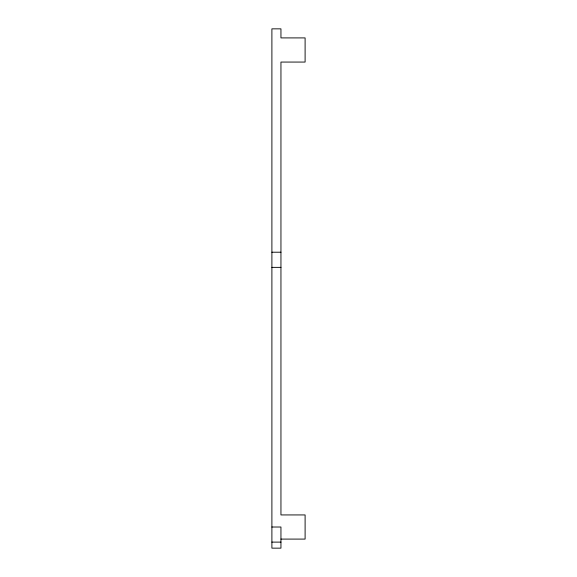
<?xml version="1.0" encoding="UTF-8"?>
<svg xmlns="http://www.w3.org/2000/svg" width="577" height="577" viewBox="0 0 577 577"><rect width="100%" height="100%" fill="white"/><g stroke="black" fill="none" stroke-linecap="round" stroke-linejoin="round"><path stroke-width="0.87" d="M271.897 252.214L280.949 252.214M271.897 267.367L280.949 267.367M271.897 527.017L280.949 527.017L280.949 548.15L271.897 548.15L271.897 28.85L280.949 28.85L280.949 37.909L305.103 37.909L305.103 62.064L280.949 62.064L280.949 514.936L305.103 514.936L305.103 539.091L280.949 539.091M271.897 542.113L280.949 542.113"/></g></svg>
